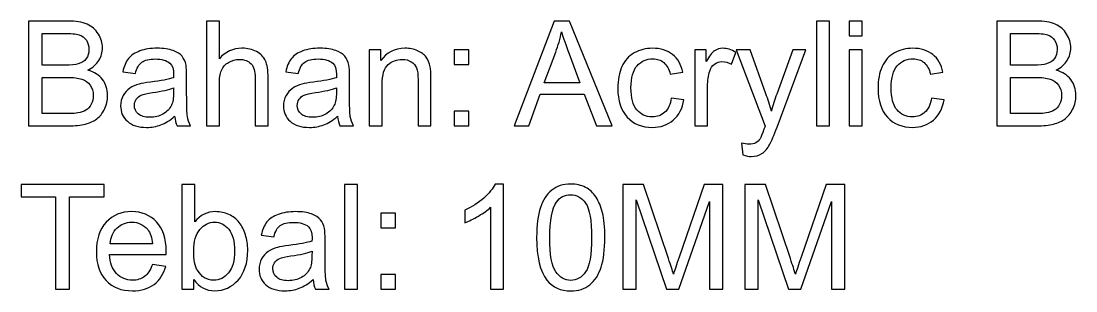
# Model space of a CAD drawing. Header units: millimetres. Extents: x -325 to 1028, y -317 to 152.
# Drawn here: x 380.1 to 691, y 12.4 to 92 of the extents above; entities that cross this region are included whole.
import ezdxf

# ---------------------------------------------------------------- set-up
doc = ezdxf.new("R2010")
doc.units = ezdxf.units.MM
doc.header["$MEASUREMENT"] = 0
doc.layers.add('VISIBLE', color=7, linetype='Continuous')

msp = doc.modelspace()

# ---------------------------------------------------------------- linework, layer by layer
at = {"layer": 'VISIBLE', "color": 250}
for points, knots in [([(382.2889, 61.0877), (382.2889, 61.0877), (382.2889, 91.9789), (382.2889, 91.9789), (382.2889, 91.9789), (393.8803, 91.9789), (393.8803, 91.9789), (396.2388, 91.9789), (398.13, 91.6697), (399.5609, 91.0441), (400.9847, 90.4185), (402.0993, 89.4549), (402.9046, 88.1534), (403.7172, 86.8591), (404.1198, 85.5001), (404.1198, 84.0763), (404.1198, 82.7604), (403.7603, 81.5164), (403.0484, 80.3515), (402.3365, 79.1867), (401.2579, 78.2447), (399.8126, 77.5256), (401.6822, 76.9791), (403.1203, 76.0443), (404.1198, 74.7212), (405.1265, 73.4053), (405.6299, 71.845), (405.6299, 70.0473), (405.6299, 68.5948), (405.3207, 67.2501), (404.7095, 66.0061), (404.0983, 64.7621), (403.3432, 63.8058), (402.4444, 63.1299), (401.5456, 62.4611), (400.4166, 61.9506), (399.0648, 61.6054), (397.7057, 61.2603), (396.0447, 61.0877), (394.0744, 61.0877), (394.0744, 61.0877), (382.2889, 61.0877), (382.2889, 61.0877)], [0, 0, 0, 0, 0.07142857, 0.07142857, 0.07142857, 0.14285714, 0.14285714, 0.14285714, 0.21428571, 0.21428571, 0.21428571, 0.28571429, 0.28571429, 0.28571429, 0.35714286, 0.35714286, 0.35714286, 0.42857143, 0.42857143, 0.42857143, 0.5, 0.5, 0.5, 0.57142857, 0.57142857, 0.57142857, 0.64285714, 0.64285714, 0.64285714, 0.71428571, 0.71428571, 0.71428571, 0.78571429, 0.78571429, 0.78571429, 0.85714286, 0.85714286, 0.85714286, 0.92857143, 0.92857143, 0.92857143, 1, 1, 1, 1]), ([(434.7593, 61.0877), (434.7593, 61.0877), (434.7593, 91.9789), (434.7593, 91.9789), (434.7593, 91.9789), (438.556, 91.9789), (438.556, 91.9789), (438.556, 91.9789), (438.556, 80.8621), (438.556, 80.8621), (440.3177, 82.9258), (442.5396, 83.9541), (445.2289, 83.9541), (446.8756, 83.9541), (448.3066, 83.6305), (449.529, 82.9761), (450.7442, 82.3218), (451.6143, 81.423), (452.1392, 80.2724), (452.6641, 79.1219), (452.923, 77.4465), (452.923, 75.2605), (452.923, 75.2605), (452.923, 61.0877), (452.923, 61.0877), (452.923, 61.0877), (449.1263, 61.0877), (449.1263, 61.0877), (449.1263, 61.0877), (449.1263, 75.2462), (449.1263, 75.2462), (449.1263, 77.1373), (448.7164, 78.5179), (447.9039, 79.3808), (447.0841, 80.2437), (445.9336, 80.6751), (444.438, 80.6751), (443.3234, 80.6751), (442.2736, 80.3875), (441.2885, 79.805), (440.3033, 79.2226), (439.6058, 78.4316), (439.1816, 77.4321), (438.7645, 76.4398), (438.556, 75.0664), (438.556, 73.3119), (438.556, 73.3119), (438.556, 61.0877), (438.556, 61.0877), (438.556, 61.0877), (434.7593, 61.0877), (434.7593, 61.0877)], [0, 0, 0, 0, 0.05882353, 0.05882353, 0.05882353, 0.11764706, 0.11764706, 0.11764706, 0.17647059, 0.17647059, 0.17647059, 0.23529412, 0.23529412, 0.23529412, 0.29411765, 0.29411765, 0.29411765, 0.35294118, 0.35294118, 0.35294118, 0.41176471, 0.41176471, 0.41176471, 0.47058824, 0.47058824, 0.47058824, 0.52941176, 0.52941176, 0.52941176, 0.58823529, 0.58823529, 0.58823529, 0.64705882, 0.64705882, 0.64705882, 0.70588235, 0.70588235, 0.70588235, 0.76470588, 0.76470588, 0.76470588, 0.82352941, 0.82352941, 0.82352941, 0.88235294, 0.88235294, 0.88235294, 0.94117647, 0.94117647, 0.94117647, 1, 1, 1, 1]), ([(525.4267, 61.0877), (525.4267, 61.0877), (537.2769, 91.9789), (537.2769, 91.9789), (537.2769, 91.9789), (541.7711, 91.9789), (541.7711, 91.9789), (541.7711, 91.9789), (554.3476, 61.0877), (554.3476, 61.0877), (554.3476, 61.0877), (549.6952, 61.0877), (549.6952, 61.0877), (549.6952, 61.0877), (546.1215, 70.45), (546.1215, 70.45), (546.1215, 70.45), (533.1135, 70.45), (533.1135, 70.45), (533.1135, 70.45), (529.7627, 61.0877), (529.7627, 61.0877), (529.7627, 61.0877), (525.4267, 61.0877), (525.4267, 61.0877)], [0, 0, 0, 0, 0.125, 0.125, 0.125, 0.25, 0.25, 0.25, 0.375, 0.375, 0.375, 0.5, 0.5, 0.5, 0.625, 0.625, 0.625, 0.75, 0.75, 0.75, 0.875, 0.875, 0.875, 1, 1, 1, 1]), ([(614.5409, 61.0877), (614.5409, 61.0877), (614.5409, 91.9789), (614.5409, 91.9789), (614.5409, 91.9789), (618.3376, 91.9789), (618.3376, 91.9789), (618.3376, 91.9789), (618.3376, 61.0877), (618.3376, 61.0877), (618.3376, 61.0877), (614.5409, 61.0877), (614.5409, 61.0877)], [0, 0, 0, 0, 0.25, 0.25, 0.25, 0.5, 0.5, 0.5, 0.75, 0.75, 0.75, 1, 1, 1, 1]), ([(624.2124, 87.6645), (624.2124, 87.6645), (624.2124, 91.9789), (624.2124, 91.9789), (624.2124, 91.9789), (628.0091, 91.9789), (628.0091, 91.9789), (628.0091, 91.9789), (628.0091, 87.6645), (628.0091, 87.6645), (628.0091, 87.6645), (624.2124, 87.6645), (624.2124, 87.6645)], [0, 0, 0, 0, 0.25, 0.25, 0.25, 0.5, 0.5, 0.5, 0.75, 0.75, 0.75, 1, 1, 1, 1]), ([(667.6586, 61.0877), (667.6586, 61.0877), (667.6586, 91.9789), (667.6586, 91.9789), (667.6586, 91.9789), (679.25, 91.9789), (679.25, 91.9789), (681.6085, 91.9789), (683.4997, 91.6697), (684.9306, 91.0441), (686.3544, 90.4185), (687.469, 89.4549), (688.2743, 88.1534), (689.0869, 86.8591), (689.4895, 85.5001), (689.4895, 84.0763), (689.4895, 82.7604), (689.13, 81.5164), (688.4181, 80.3515), (687.7062, 79.1867), (686.6276, 78.2447), (685.1823, 77.5256), (687.0519, 76.9791), (688.49, 76.0443), (689.4895, 74.7212), (690.4962, 73.4053), (690.9996, 71.845), (690.9996, 70.0473), (690.9996, 68.5948), (690.6904, 67.2501), (690.0792, 66.0061), (689.468, 64.7621), (688.7129, 63.8058), (687.8141, 63.1299), (686.9153, 62.4611), (685.7863, 61.9506), (684.4345, 61.6054), (683.0754, 61.2603), (681.4144, 61.0877), (679.4441, 61.0877), (679.4441, 61.0877), (667.6586, 61.0877), (667.6586, 61.0877)], [0, 0, 0, 0, 0.07142857, 0.07142857, 0.07142857, 0.14285714, 0.14285714, 0.14285714, 0.21428571, 0.21428571, 0.21428571, 0.28571429, 0.28571429, 0.28571429, 0.35714286, 0.35714286, 0.35714286, 0.42857143, 0.42857143, 0.42857143, 0.5, 0.5, 0.5, 0.57142857, 0.57142857, 0.57142857, 0.64285714, 0.64285714, 0.64285714, 0.71428571, 0.71428571, 0.71428571, 0.78571429, 0.78571429, 0.78571429, 0.85714286, 0.85714286, 0.85714286, 0.92857143, 0.92857143, 0.92857143, 1, 1, 1, 1]), ([(386.3876, 78.9925), (386.3876, 78.9925), (393.0678, 78.9925), (393.0678, 78.9925), (394.8798, 78.9925), (396.1813, 79.1147), (396.9651, 79.352), (398.0078, 79.6612), (398.7915, 80.179), (399.3165, 80.898), (399.8414, 81.6171), (400.1074, 82.5159), (400.1074, 83.6017), (400.1074, 84.63), (399.8629, 85.536), (399.3668, 86.3126), (398.8778, 87.0964), (398.1731, 87.6357), (397.2599, 87.9233), (396.3467, 88.211), (394.7791, 88.3548), (392.5644, 88.3548), (392.5644, 88.3548), (386.3876, 88.3548), (386.3876, 88.3548), (386.3876, 88.3548), (386.3876, 78.9925), (386.3876, 78.9925)], [0, 0, 0, 0, 0.11111111, 0.11111111, 0.11111111, 0.22222222, 0.22222222, 0.22222222, 0.33333333, 0.33333333, 0.33333333, 0.44444444, 0.44444444, 0.44444444, 0.55555556, 0.55555556, 0.55555556, 0.66666667, 0.66666667, 0.66666667, 0.77777778, 0.77777778, 0.77777778, 0.88888889, 0.88888889, 0.88888889, 1, 1, 1, 1]), ([(534.3144, 73.7721), (534.3144, 73.7721), (544.8415, 73.7721), (544.8415, 73.7721), (544.8415, 73.7721), (541.6201, 82.3362), (541.6201, 82.3362), (540.6494, 84.9392), (539.9159, 87.0892), (539.4054, 88.7862), (538.9811, 86.7728), (538.4131, 84.7954), (537.7012, 82.8395), (537.7012, 82.8395), (534.3144, 73.7721), (534.3144, 73.7721)], [0, 0, 0, 0, 0.2, 0.2, 0.2, 0.4, 0.4, 0.4, 0.6, 0.6, 0.6, 0.8, 0.8, 0.8, 1, 1, 1, 1]), ([(671.7573, 78.9925), (671.7573, 78.9925), (678.4375, 78.9925), (678.4375, 78.9925), (680.2495, 78.9925), (681.551, 79.1147), (682.3348, 79.352), (683.3775, 79.6612), (684.1612, 80.179), (684.6862, 80.898), (685.2111, 81.6171), (685.4771, 82.5159), (685.4771, 83.6017), (685.4771, 84.63), (685.2326, 85.536), (684.7365, 86.3126), (684.2475, 87.0964), (683.5428, 87.6357), (682.6296, 87.9233), (681.7164, 88.211), (680.1488, 88.3548), (677.9341, 88.3548), (677.9341, 88.3548), (671.7573, 88.3548), (671.7573, 88.3548), (671.7573, 88.3548), (671.7573, 78.9925), (671.7573, 78.9925)], [0, 0, 0, 0, 0.11111111, 0.11111111, 0.11111111, 0.22222222, 0.22222222, 0.22222222, 0.33333333, 0.33333333, 0.33333333, 0.44444444, 0.44444444, 0.44444444, 0.55555556, 0.55555556, 0.55555556, 0.66666667, 0.66666667, 0.66666667, 0.77777778, 0.77777778, 0.77777778, 0.88888889, 0.88888889, 0.88888889, 1, 1, 1, 1]), ([(425.3899, 63.8921), (423.9805, 62.6912), (422.6214, 61.8499), (421.3199, 61.3538), (420.0184, 60.8576), (418.6234, 60.6131), (417.1278, 60.6131), (414.6686, 60.6131), (412.7774, 61.2099), (411.4543, 62.4108), (410.1312, 63.6044), (409.4697, 65.1361), (409.4697, 66.9984), (409.4697, 68.0914), (409.7214, 69.0909), (410.2175, 69.997), (410.7209, 70.903), (411.3752, 71.6221), (412.1806, 72.1685), (412.9931, 72.715), (413.8991, 73.1321), (414.913, 73.4125), (415.6609, 73.6067), (416.7898, 73.7936), (418.2927, 73.9806), (421.3559, 74.3401), (423.621, 74.7788), (425.0663, 75.2821), (425.0807, 75.7998), (425.0879, 76.1306), (425.0879, 76.2672), (425.0879, 77.806), (424.7283, 78.8918), (424.0092, 79.5246), (423.0385, 80.3803), (421.5932, 80.8046), (419.6805, 80.8046), (417.89, 80.8046), (416.5669, 80.4882), (415.7184, 79.8626), (414.8627, 79.237), (414.2371, 78.1296), (413.8272, 76.5333), (413.8272, 76.5333), (410.1168, 77.051), (410.1168, 77.051), (410.4548, 78.6402), (411.0085, 79.9273), (411.7851, 80.9052), (412.5617, 81.8832), (413.6834, 82.631), (415.1503, 83.1631), (416.61, 83.688), (418.3142, 83.9541), (420.2413, 83.9541), (422.1541, 83.9541), (423.7144, 83.7312), (424.9153, 83.2781), (426.1089, 82.8251), (426.9934, 82.2643), (427.5543, 81.5811), (428.1151, 80.898), (428.5106, 80.0352), (428.7407, 78.9925), (428.863, 78.3453), (428.9277, 77.1804), (428.9277, 75.505), (428.9277, 75.505), (428.9277, 70.4715), (428.9277, 70.4715), (428.9277, 66.9553), (429.0068, 64.7334), (429.165, 63.7914), (429.316, 62.8494), (429.6324, 61.9506), (430.0926, 61.0877), (430.0926, 61.0877), (426.1233, 61.0877), (426.1233, 61.0877), (425.7422, 61.8859), (425.4977, 62.8207), (425.3899, 63.8921)], [0, 0, 0, 0, 0.03703704, 0.03703704, 0.03703704, 0.07407407, 0.07407407, 0.07407407, 0.11111111, 0.11111111, 0.11111111, 0.14814815, 0.14814815, 0.14814815, 0.18518519, 0.18518519, 0.18518519, 0.22222222, 0.22222222, 0.22222222, 0.25925926, 0.25925926, 0.25925926, 0.2962963, 0.2962963, 0.2962963, 0.33333333, 0.33333333, 0.33333333, 0.37037037, 0.37037037, 0.37037037, 0.40740741, 0.40740741, 0.40740741, 0.44444444, 0.44444444, 0.44444444, 0.48148148, 0.48148148, 0.48148148, 0.51851852, 0.51851852, 0.51851852, 0.55555556, 0.55555556, 0.55555556, 0.59259259, 0.59259259, 0.59259259, 0.62962963, 0.62962963, 0.62962963, 0.66666667, 0.66666667, 0.66666667, 0.7037037, 0.7037037, 0.7037037, 0.74074074, 0.74074074, 0.74074074, 0.77777778, 0.77777778, 0.77777778, 0.81481481, 0.81481481, 0.81481481, 0.85185185, 0.85185185, 0.85185185, 0.88888889, 0.88888889, 0.88888889, 0.92592593, 0.92592593, 0.92592593, 0.96296296, 0.96296296, 0.96296296, 1, 1, 1, 1]), ([(473.3805, 63.8921), (471.9711, 62.6912), (470.612, 61.8499), (469.3105, 61.3538), (468.009, 60.8576), (466.614, 60.6131), (465.1184, 60.6131), (462.6592, 60.6131), (460.768, 61.2099), (459.4449, 62.4108), (458.1218, 63.6044), (457.4603, 65.1361), (457.4603, 66.9984), (457.4603, 68.0914), (457.712, 69.0909), (458.2081, 69.997), (458.7115, 70.903), (459.3658, 71.6221), (460.1712, 72.1685), (460.9837, 72.715), (461.8897, 73.1321), (462.9036, 73.4125), (463.6515, 73.6067), (464.7804, 73.7936), (466.2833, 73.9806), (469.3465, 74.3401), (471.6116, 74.7788), (473.0569, 75.2821), (473.0713, 75.7998), (473.0785, 76.1306), (473.0785, 76.2672), (473.0785, 77.806), (472.7189, 78.8918), (471.9998, 79.5246), (471.0291, 80.3803), (469.5838, 80.8046), (467.6711, 80.8046), (465.8806, 80.8046), (464.5575, 80.4882), (463.709, 79.8626), (462.8533, 79.237), (462.2277, 78.1296), (461.8178, 76.5333), (461.8178, 76.5333), (458.1074, 77.051), (458.1074, 77.051), (458.4454, 78.6402), (458.9991, 79.9273), (459.7757, 80.9052), (460.5523, 81.8832), (461.674, 82.631), (463.1409, 83.1631), (464.6006, 83.688), (466.3048, 83.9541), (468.2319, 83.9541), (470.1447, 83.9541), (471.705, 83.7312), (472.9059, 83.2781), (474.0995, 82.8251), (474.984, 82.2643), (475.5449, 81.5811), (476.1057, 80.898), (476.5012, 80.0352), (476.7313, 78.9925), (476.8536, 78.3453), (476.9183, 77.1804), (476.9183, 75.505), (476.9183, 75.505), (476.9183, 70.4715), (476.9183, 70.4715), (476.9183, 66.9553), (476.9974, 64.7334), (477.1556, 63.7914), (477.3066, 62.8494), (477.623, 61.9506), (478.0832, 61.0877), (478.0832, 61.0877), (474.1139, 61.0877), (474.1139, 61.0877), (473.7328, 61.8859), (473.4883, 62.8207), (473.3805, 63.8921)], [0, 0, 0, 0, 0.03703704, 0.03703704, 0.03703704, 0.07407407, 0.07407407, 0.07407407, 0.11111111, 0.11111111, 0.11111111, 0.14814815, 0.14814815, 0.14814815, 0.18518519, 0.18518519, 0.18518519, 0.22222222, 0.22222222, 0.22222222, 0.25925926, 0.25925926, 0.25925926, 0.2962963, 0.2962963, 0.2962963, 0.33333333, 0.33333333, 0.33333333, 0.37037037, 0.37037037, 0.37037037, 0.40740741, 0.40740741, 0.40740741, 0.44444444, 0.44444444, 0.44444444, 0.48148148, 0.48148148, 0.48148148, 0.51851852, 0.51851852, 0.51851852, 0.55555556, 0.55555556, 0.55555556, 0.59259259, 0.59259259, 0.59259259, 0.62962963, 0.62962963, 0.62962963, 0.66666667, 0.66666667, 0.66666667, 0.7037037, 0.7037037, 0.7037037, 0.74074074, 0.74074074, 0.74074074, 0.77777778, 0.77777778, 0.77777778, 0.81481481, 0.81481481, 0.81481481, 0.85185185, 0.85185185, 0.85185185, 0.88888889, 0.88888889, 0.88888889, 0.92592593, 0.92592593, 0.92592593, 0.96296296, 0.96296296, 0.96296296, 1, 1, 1, 1]), ([(482.7499, 61.0877), (482.7499, 61.0877), (482.7499, 83.4795), (482.7499, 83.4795), (482.7499, 83.4795), (486.1583, 83.4795), (486.1583, 83.4795), (486.1583, 83.4795), (486.1583, 80.3012), (486.1583, 80.3012), (487.7978, 82.7388), (490.1707, 83.9541), (493.2699, 83.9541), (494.6217, 83.9541), (495.8585, 83.7096), (496.9875, 83.2278), (498.1164, 82.746), (498.9649, 82.1061), (499.5258, 81.3223), (500.0866, 80.5385), (500.4821, 79.6037), (500.705, 78.5251), (500.8417, 77.8204), (500.9136, 76.5908), (500.9136, 74.8363), (500.9136, 74.8363), (500.9136, 61.0877), (500.9136, 61.0877), (500.9136, 61.0877), (497.1169, 61.0877), (497.1169, 61.0877), (497.1169, 61.0877), (497.1169, 74.6925), (497.1169, 74.6925), (497.1169, 76.2385), (496.9731, 77.3962), (496.6783, 78.1584), (496.3834, 78.9206), (495.8585, 79.5318), (495.1107, 79.992), (494.3629, 80.445), (493.4784, 80.6751), (492.4717, 80.6751), (490.861, 80.6751), (489.4732, 80.1646), (488.3011, 79.1363), (487.129, 78.1152), (486.5466, 76.1666), (486.5466, 73.3047), (486.5466, 73.3047), (486.5466, 61.0877), (486.5466, 61.0877), (486.5466, 61.0877), (482.7499, 61.0877), (482.7499, 61.0877)], [0, 0, 0, 0, 0.05555556, 0.05555556, 0.05555556, 0.11111111, 0.11111111, 0.11111111, 0.16666667, 0.16666667, 0.16666667, 0.22222222, 0.22222222, 0.22222222, 0.27777778, 0.27777778, 0.27777778, 0.33333333, 0.33333333, 0.33333333, 0.38888889, 0.38888889, 0.38888889, 0.44444444, 0.44444444, 0.44444444, 0.5, 0.5, 0.5, 0.55555556, 0.55555556, 0.55555556, 0.61111111, 0.61111111, 0.61111111, 0.66666667, 0.66666667, 0.66666667, 0.72222222, 0.72222222, 0.72222222, 0.77777778, 0.77777778, 0.77777778, 0.83333333, 0.83333333, 0.83333333, 0.88888889, 0.88888889, 0.88888889, 0.94444444, 0.94444444, 0.94444444, 1, 1, 1, 1]), ([(571.7419, 69.2851), (571.7419, 69.2851), (575.4523, 68.7673), (575.4523, 68.7673), (575.0424, 66.2147), (574.0069, 64.2228), (572.3315, 62.7775), (570.6561, 61.3322), (568.5923, 60.6131), (566.1547, 60.6131), (563.0987, 60.6131), (560.6394, 61.6126), (558.7842, 63.6116), (556.9219, 65.6106), (555.9943, 68.4725), (555.9943, 72.1973), (555.9943, 74.6134), (556.3969, 76.7202), (557.1951, 78.5323), (557.9933, 80.3372), (559.2085, 81.6962), (560.848, 82.595), (562.4803, 83.5011), (564.2564, 83.9541), (566.1835, 83.9541), (568.6067, 83.9541), (570.5985, 83.3429), (572.1373, 82.1133), (573.6833, 80.8837), (574.6757, 79.1363), (575.1071, 76.8784), (575.1071, 76.8784), (571.4399, 76.3176), (571.4399, 76.3176), (571.0875, 77.8204), (570.4691, 78.9494), (569.5703, 79.7116), (568.6786, 80.4666), (567.6, 80.8477), (566.3345, 80.8477), (564.4217, 80.8477), (562.8686, 80.1646), (561.6677, 78.7984), (560.4741, 77.4249), (559.8772, 75.2677), (559.8772, 72.3052), (559.8772, 69.2995), (560.4525, 67.1207), (561.603, 65.7616), (562.7607, 64.4026), (564.2635, 63.7195), (566.1116, 63.7195), (567.6072, 63.7195), (568.8512, 64.1725), (569.8435, 65.0857), (570.843, 65.9917), (571.4758, 67.3939), (571.7419, 69.2851)], [0, 0, 0, 0, 0.05263158, 0.05263158, 0.05263158, 0.10526316, 0.10526316, 0.10526316, 0.15789474, 0.15789474, 0.15789474, 0.21052632, 0.21052632, 0.21052632, 0.26315789, 0.26315789, 0.26315789, 0.31578947, 0.31578947, 0.31578947, 0.36842105, 0.36842105, 0.36842105, 0.42105263, 0.42105263, 0.42105263, 0.47368421, 0.47368421, 0.47368421, 0.52631579, 0.52631579, 0.52631579, 0.57894737, 0.57894737, 0.57894737, 0.63157895, 0.63157895, 0.63157895, 0.68421053, 0.68421053, 0.68421053, 0.73684211, 0.73684211, 0.73684211, 0.78947368, 0.78947368, 0.78947368, 0.84210526, 0.84210526, 0.84210526, 0.89473684, 0.89473684, 0.89473684, 0.94736842, 0.94736842, 0.94736842, 1, 1, 1, 1]), ([(578.645, 61.0877), (578.645, 61.0877), (578.645, 83.4795), (578.645, 83.4795), (578.645, 83.4795), (582.0534, 83.4795), (582.0534, 83.4795), (582.0534, 83.4795), (582.0534, 80.0495), (582.0534, 80.0495), (582.9234, 81.6387), (583.7288, 82.6885), (584.4694, 83.1919), (585.2101, 83.7024), (586.0226, 83.9541), (586.9071, 83.9541), (588.187, 83.9541), (589.4885, 83.5514), (590.8116, 82.7532), (590.8116, 82.7532), (589.4598, 79.2514), (589.4598, 79.2514), (588.5393, 79.7691), (587.6189, 80.028), (586.6985, 80.028), (585.8716, 80.028), (585.131, 79.7763), (584.4766, 79.2801), (583.8223, 78.784), (583.3549, 78.0937), (583.0744, 77.2092), (582.6502, 75.8646), (582.4416, 74.3905), (582.4416, 72.7869), (582.4416, 72.7869), (582.4416, 61.0877), (582.4416, 61.0877), (582.4416, 61.0877), (578.645, 61.0877), (578.645, 61.0877)], [0, 0, 0, 0, 0.07692308, 0.07692308, 0.07692308, 0.15384615, 0.15384615, 0.15384615, 0.23076923, 0.23076923, 0.23076923, 0.30769231, 0.30769231, 0.30769231, 0.38461538, 0.38461538, 0.38461538, 0.46153846, 0.46153846, 0.46153846, 0.53846154, 0.53846154, 0.53846154, 0.61538462, 0.61538462, 0.61538462, 0.69230769, 0.69230769, 0.69230769, 0.76923077, 0.76923077, 0.76923077, 0.84615385, 0.84615385, 0.84615385, 0.92307692, 0.92307692, 0.92307692, 1, 1, 1, 1]), ([(648.4235, 69.2851), (648.4235, 69.2851), (652.1339, 68.7673), (652.1339, 68.7673), (651.724, 66.2147), (650.6885, 64.2228), (649.0131, 62.7775), (647.3377, 61.3322), (645.2739, 60.6131), (642.8363, 60.6131), (639.7803, 60.6131), (637.321, 61.6126), (635.4658, 63.6116), (633.6035, 65.6106), (632.6759, 68.4725), (632.6759, 72.1973), (632.6759, 74.6134), (633.0785, 76.7202), (633.8767, 78.5323), (634.6749, 80.3372), (635.8901, 81.6962), (637.5296, 82.595), (639.1619, 83.5011), (640.938, 83.9541), (642.8651, 83.9541), (645.2883, 83.9541), (647.2801, 83.3429), (648.8189, 82.1133), (650.3649, 80.8837), (651.3573, 79.1363), (651.7887, 76.8784), (651.7887, 76.8784), (648.1215, 76.3176), (648.1215, 76.3176), (647.7691, 77.8204), (647.1507, 78.9494), (646.2519, 79.7116), (645.3602, 80.4666), (644.2816, 80.8477), (643.0161, 80.8477), (641.1033, 80.8477), (639.5502, 80.1646), (638.3493, 78.7984), (637.1557, 77.4249), (636.5588, 75.2677), (636.5588, 72.3052), (636.5588, 69.2995), (637.1341, 67.1207), (638.2846, 65.7616), (639.4423, 64.4026), (640.9451, 63.7195), (642.7932, 63.7195), (644.2888, 63.7195), (645.5328, 64.1725), (646.5251, 65.0857), (647.5246, 65.9917), (648.1574, 67.3939), (648.4235, 69.2851)], [0, 0, 0, 0, 0.05263158, 0.05263158, 0.05263158, 0.10526316, 0.10526316, 0.10526316, 0.15789474, 0.15789474, 0.15789474, 0.21052632, 0.21052632, 0.21052632, 0.26315789, 0.26315789, 0.26315789, 0.31578947, 0.31578947, 0.31578947, 0.36842105, 0.36842105, 0.36842105, 0.42105263, 0.42105263, 0.42105263, 0.47368421, 0.47368421, 0.47368421, 0.52631579, 0.52631579, 0.52631579, 0.57894737, 0.57894737, 0.57894737, 0.63157895, 0.63157895, 0.63157895, 0.68421053, 0.68421053, 0.68421053, 0.73684211, 0.73684211, 0.73684211, 0.78947368, 0.78947368, 0.78947368, 0.84210526, 0.84210526, 0.84210526, 0.89473684, 0.89473684, 0.89473684, 0.94736842, 0.94736842, 0.94736842, 1, 1, 1, 1]), ([(507.7807, 79.1651), (507.7807, 79.1651), (507.7807, 83.4795), (507.7807, 83.4795), (507.7807, 83.4795), (512.0951, 83.4795), (512.0951, 83.4795), (512.0951, 83.4795), (512.0951, 79.1651), (512.0951, 79.1651), (512.0951, 79.1651), (507.7807, 79.1651), (507.7807, 79.1651)], [0, 0, 0, 0, 0.25, 0.25, 0.25, 0.5, 0.5, 0.5, 0.75, 0.75, 0.75, 1, 1, 1, 1]), ([(592.8825, 52.4805), (592.8825, 52.4805), (592.4511, 55.9895), (592.4511, 55.9895), (593.2852, 55.7666), (594.0043, 55.6515), (594.6227, 55.6515), (595.4712, 55.6515), (596.1471, 55.7954), (596.6505, 56.0758), (597.161, 56.3562), (597.5781, 56.7517), (597.9016, 57.2551), (598.1389, 57.6362), (598.5272, 58.5782), (599.0593, 60.0882), (599.1312, 60.2967), (599.2391, 60.6059), (599.3973, 61.0158), (599.3973, 61.0158), (590.8979, 83.4795), (590.8979, 83.4795), (590.8979, 83.4795), (594.9535, 83.4795), (594.9535, 83.4795), (594.9535, 83.4795), (599.6274, 70.5506), (599.6274, 70.5506), (600.2386, 68.9184), (600.7779, 67.1926), (601.2597, 65.3805), (601.6983, 67.0847), (602.216, 68.7673), (602.8201, 70.4212), (602.8201, 70.4212), (607.5947, 83.4795), (607.5947, 83.4795), (607.5947, 83.4795), (611.3842, 83.4795), (611.3842, 83.4795), (611.3842, 83.4795), (602.9207, 60.6994), (602.9207, 60.6994), (602.0075, 58.2474), (601.2956, 56.5648), (600.7851, 55.6372), (600.1092, 54.3932), (599.3326, 53.48), (598.4625, 52.8975), (597.5852, 52.3151), (596.5426, 52.0274), (595.3346, 52.0274), (594.6011, 52.0274), (593.7814, 52.1784), (592.8825, 52.4805)], [0, 0, 0, 0, 0.05555556, 0.05555556, 0.05555556, 0.11111111, 0.11111111, 0.11111111, 0.16666667, 0.16666667, 0.16666667, 0.22222222, 0.22222222, 0.22222222, 0.27777778, 0.27777778, 0.27777778, 0.33333333, 0.33333333, 0.33333333, 0.38888889, 0.38888889, 0.38888889, 0.44444444, 0.44444444, 0.44444444, 0.5, 0.5, 0.5, 0.55555556, 0.55555556, 0.55555556, 0.61111111, 0.61111111, 0.61111111, 0.66666667, 0.66666667, 0.66666667, 0.72222222, 0.72222222, 0.72222222, 0.77777778, 0.77777778, 0.77777778, 0.83333333, 0.83333333, 0.83333333, 0.88888889, 0.88888889, 0.88888889, 0.94444444, 0.94444444, 0.94444444, 1, 1, 1, 1]), ([(624.2124, 61.0877), (624.2124, 61.0877), (624.2124, 83.4795), (624.2124, 83.4795), (624.2124, 83.4795), (628.0091, 83.4795), (628.0091, 83.4795), (628.0091, 83.4795), (628.0091, 61.0877), (628.0091, 61.0877), (628.0091, 61.0877), (624.2124, 61.0877), (624.2124, 61.0877)], [0, 0, 0, 0, 0.25, 0.25, 0.25, 0.5, 0.5, 0.5, 0.75, 0.75, 0.75, 1, 1, 1, 1]), ([(386.3876, 64.7118), (386.3876, 64.7118), (394.0816, 64.7118), (394.0816, 64.7118), (395.4047, 64.7118), (396.3323, 64.7621), (396.8716, 64.8628), (397.8064, 65.0282), (398.5974, 65.3086), (399.2302, 65.7041), (399.8629, 66.0996), (400.3807, 66.6749), (400.7905, 67.4299), (401.2004, 68.1849), (401.4018, 69.055), (401.4018, 70.0401), (401.4018, 71.1978), (401.1069, 72.1973), (400.5101, 73.053), (399.9205, 73.9087), (399.1007, 74.5055), (398.0509, 74.8507), (397.0082, 75.1958), (395.4982, 75.3684), (393.5351, 75.3684), (393.5351, 75.3684), (386.3876, 75.3684), (386.3876, 75.3684), (386.3876, 75.3684), (386.3876, 64.7118), (386.3876, 64.7118)], [0, 0, 0, 0, 0.1, 0.1, 0.1, 0.2, 0.2, 0.2, 0.3, 0.3, 0.3, 0.4, 0.4, 0.4, 0.5, 0.5, 0.5, 0.6, 0.6, 0.6, 0.7, 0.7, 0.7, 0.8, 0.8, 0.8, 0.9, 0.9, 0.9, 1, 1, 1, 1]), ([(671.7573, 64.7118), (671.7573, 64.7118), (679.4513, 64.7118), (679.4513, 64.7118), (680.7744, 64.7118), (681.702, 64.7621), (682.2413, 64.8628), (683.1761, 65.0282), (683.9671, 65.3086), (684.5999, 65.7041), (685.2326, 66.0996), (685.7504, 66.6749), (686.1602, 67.4299), (686.5701, 68.1849), (686.7715, 69.055), (686.7715, 70.0401), (686.7715, 71.1978), (686.4766, 72.1973), (685.8798, 73.053), (685.2902, 73.9087), (684.4704, 74.5055), (683.4206, 74.8507), (682.3779, 75.1958), (680.8679, 75.3684), (678.9048, 75.3684), (678.9048, 75.3684), (671.7573, 75.3684), (671.7573, 75.3684), (671.7573, 75.3684), (671.7573, 64.7118), (671.7573, 64.7118)], [0, 0, 0, 0, 0.1, 0.1, 0.1, 0.2, 0.2, 0.2, 0.3, 0.3, 0.3, 0.4, 0.4, 0.4, 0.5, 0.5, 0.5, 0.6, 0.6, 0.6, 0.7, 0.7, 0.7, 0.8, 0.8, 0.8, 0.9, 0.9, 0.9, 1, 1, 1, 1]), ([(425.0879, 72.3052), (423.7072, 71.7443), (421.6363, 71.2697), (418.8751, 70.8814), (417.3075, 70.6585), (416.2002, 70.4068), (415.553, 70.1264), (414.9058, 69.846), (414.4097, 69.4361), (414.0573, 68.904), (413.705, 68.3647), (413.5252, 67.7678), (413.5252, 67.1063), (413.5252, 66.1068), (413.9063, 65.2655), (414.6757, 64.5968), (415.4451, 63.928), (416.5669, 63.5901), (418.041, 63.5901), (419.5007, 63.5901), (420.8022, 63.9064), (421.9455, 64.5464), (423.0817, 65.1792), (423.923, 66.0493), (424.4551, 67.1494), (424.8649, 68.0051), (425.0663, 69.2635), (425.0663, 70.9246), (425.0663, 70.9246), (425.0879, 72.3052), (425.0879, 72.3052)], [0, 0, 0, 0, 0.1, 0.1, 0.1, 0.2, 0.2, 0.2, 0.3, 0.3, 0.3, 0.4, 0.4, 0.4, 0.5, 0.5, 0.5, 0.6, 0.6, 0.6, 0.7, 0.7, 0.7, 0.8, 0.8, 0.8, 0.9, 0.9, 0.9, 1, 1, 1, 1]), ([(473.0785, 72.3052), (471.6978, 71.7443), (469.6269, 71.2697), (466.8657, 70.8814), (465.2981, 70.6585), (464.1908, 70.4068), (463.5436, 70.1264), (462.8964, 69.846), (462.4003, 69.4361), (462.0479, 68.904), (461.6956, 68.3647), (461.5158, 67.7678), (461.5158, 67.1063), (461.5158, 66.1068), (461.8969, 65.2655), (462.6663, 64.5968), (463.4357, 63.928), (464.5575, 63.5901), (466.0316, 63.5901), (467.4913, 63.5901), (468.7928, 63.9064), (469.9361, 64.5464), (471.0723, 65.1792), (471.9136, 66.0493), (472.4457, 67.1494), (472.8555, 68.0051), (473.0569, 69.2635), (473.0569, 70.9246), (473.0569, 70.9246), (473.0785, 72.3052), (473.0785, 72.3052)], [0, 0, 0, 0, 0.1, 0.1, 0.1, 0.2, 0.2, 0.2, 0.3, 0.3, 0.3, 0.4, 0.4, 0.4, 0.5, 0.5, 0.5, 0.6, 0.6, 0.6, 0.7, 0.7, 0.7, 0.8, 0.8, 0.8, 0.9, 0.9, 0.9, 1, 1, 1, 1]), ([(507.7807, 61.0877), (507.7807, 61.0877), (507.7807, 65.4021), (507.7807, 65.4021), (507.7807, 65.4021), (512.0951, 65.4021), (512.0951, 65.4021), (512.0951, 65.4021), (512.0951, 61.0877), (512.0951, 61.0877), (512.0951, 61.0877), (507.7807, 61.0877), (507.7807, 61.0877)], [0, 0, 0, 0, 0.25, 0.25, 0.25, 0.5, 0.5, 0.5, 0.75, 0.75, 0.75, 1, 1, 1, 1]), ([(390.3137, 12.8885), (390.3137, 12.8885), (390.3137, 40.1556), (390.3137, 40.1556), (390.3137, 40.1556), (380.1317, 40.1556), (380.1317, 40.1556), (380.1317, 40.1556), (380.1317, 43.7797), (380.1317, 43.7797), (380.1317, 43.7797), (404.5944, 43.7797), (404.5944, 43.7797), (404.5944, 43.7797), (404.5944, 40.1556), (404.5944, 40.1556), (404.5944, 40.1556), (394.4124, 40.1556), (394.4124, 40.1556), (394.4124, 40.1556), (394.4124, 12.8885), (394.4124, 12.8885), (394.4124, 12.8885), (390.3137, 12.8885), (390.3137, 12.8885)], [0, 0, 0, 0, 0.125, 0.125, 0.125, 0.25, 0.25, 0.25, 0.375, 0.375, 0.375, 0.5, 0.5, 0.5, 0.625, 0.625, 0.625, 0.75, 0.75, 0.75, 0.875, 0.875, 0.875, 1, 1, 1, 1]), ([(431.049, 12.8885), (431.049, 12.8885), (427.5112, 12.8885), (427.5112, 12.8885), (427.5112, 12.8885), (427.5112, 43.7797), (427.5112, 43.7797), (427.5112, 43.7797), (431.3078, 43.7797), (431.3078, 43.7797), (431.3078, 43.7797), (431.3078, 32.7564), (431.3078, 32.7564), (432.9114, 34.7554), (434.9535, 35.7549), (437.4415, 35.7549), (438.8149, 35.7549), (440.1236, 35.4816), (441.3532, 34.9279), (442.5828, 34.3743), (443.5895, 33.5905), (444.3877, 32.591), (445.1787, 31.5843), (445.8043, 30.3762), (446.2501, 28.9597), (446.7031, 27.5503), (446.926, 26.0331), (446.926, 24.4224), (446.926, 20.5969), (445.9768, 17.6344), (444.0857, 15.5491), (442.1874, 13.4566), (439.9151, 12.4139), (437.2617, 12.4139), (434.6228, 12.4139), (432.5518, 13.5141), (431.049, 15.7072), (431.049, 15.7072), (431.049, 12.8885), (431.049, 12.8885)], [0, 0, 0, 0, 0.07692308, 0.07692308, 0.07692308, 0.15384615, 0.15384615, 0.15384615, 0.23076923, 0.23076923, 0.23076923, 0.30769231, 0.30769231, 0.30769231, 0.38461538, 0.38461538, 0.38461538, 0.46153846, 0.46153846, 0.46153846, 0.53846154, 0.53846154, 0.53846154, 0.61538462, 0.61538462, 0.61538462, 0.69230769, 0.69230769, 0.69230769, 0.76923077, 0.76923077, 0.76923077, 0.84615385, 0.84615385, 0.84615385, 0.92307692, 0.92307692, 0.92307692, 1, 1, 1, 1]), ([(475.4586, 12.8885), (475.4586, 12.8885), (475.4586, 43.7797), (475.4586, 43.7797), (475.4586, 43.7797), (479.2553, 43.7797), (479.2553, 43.7797), (479.2553, 43.7797), (479.2553, 12.8885), (479.2553, 12.8885), (479.2553, 12.8885), (475.4586, 12.8885), (475.4586, 12.8885)], [0, 0, 0, 0, 0.25, 0.25, 0.25, 0.5, 0.5, 0.5, 0.75, 0.75, 0.75, 1, 1, 1, 1]), ([(522.306, 12.8885), (522.306, 12.8885), (518.5093, 12.8885), (518.5093, 12.8885), (518.5093, 12.8885), (518.5093, 37.0636), (518.5093, 37.0636), (517.5961, 36.1863), (516.3953, 35.3162), (514.914, 34.4462), (513.4327, 33.5761), (512.0952, 32.9217), (510.916, 32.4903), (510.916, 32.4903), (510.916, 36.1576), (510.916, 36.1576), (513.0372, 37.1499), (514.8924, 38.3579), (516.4816, 39.7817), (518.0707, 41.1982), (519.1996, 42.5716), (519.8612, 43.9091), (519.8612, 43.9091), (522.306, 43.9091), (522.306, 43.9091), (522.306, 43.9091), (522.306, 12.8885), (522.306, 12.8885)], [0, 0, 0, 0, 0.11111111, 0.11111111, 0.11111111, 0.22222222, 0.22222222, 0.22222222, 0.33333333, 0.33333333, 0.33333333, 0.44444444, 0.44444444, 0.44444444, 0.55555556, 0.55555556, 0.55555556, 0.66666667, 0.66666667, 0.66666667, 0.77777778, 0.77777778, 0.77777778, 0.88888889, 0.88888889, 0.88888889, 1, 1, 1, 1]), ([(532.0638, 28.1327), (532.0638, 31.7784), (532.4377, 34.7266), (533.1855, 36.9557), (533.9405, 39.192), (535.0551, 40.9106), (536.5364, 42.1114), (538.0104, 43.3123), (539.8728, 43.9091), (542.1163, 43.9091), (543.7702, 43.9091), (545.2227, 43.5783), (546.4811, 42.9096), (547.7323, 42.2409), (548.7677, 41.2773), (549.5731, 40.0189), (550.3784, 38.7678), (551.0112, 37.2362), (551.4714, 35.4313), (551.9388, 33.6264), (552.1689, 31.1888), (552.1689, 28.1327), (552.1689, 24.5086), (551.795, 21.5748), (551.0543, 19.3457), (550.3137, 17.1094), (549.1992, 15.3909), (547.7179, 14.1828), (546.2438, 12.9748), (544.3742, 12.3708), (542.1163, 12.3708), (539.1466, 12.3708), (536.8096, 13.4278), (535.1126, 15.5491), (533.0776, 18.1377), (532.0638, 22.3299), (532.0638, 28.1327)], [0, 0, 0, 0, 0.08333333, 0.08333333, 0.08333333, 0.16666667, 0.16666667, 0.16666667, 0.25, 0.25, 0.25, 0.33333333, 0.33333333, 0.33333333, 0.41666667, 0.41666667, 0.41666667, 0.5, 0.5, 0.5, 0.58333333, 0.58333333, 0.58333333, 0.66666667, 0.66666667, 0.66666667, 0.75, 0.75, 0.75, 0.83333333, 0.83333333, 0.83333333, 0.91666667, 0.91666667, 0.91666667, 1, 1, 1, 1]), ([(557.4828, 12.8885), (557.4828, 12.8885), (557.4828, 43.7797), (557.4828, 43.7797), (557.4828, 43.7797), (563.6093, 43.7797), (563.6093, 43.7797), (563.6093, 43.7797), (570.915, 21.9128), (570.915, 21.9128), (571.5909, 19.8778), (572.0799, 18.3534), (572.3891, 17.3395), (572.7414, 18.4613), (573.2951, 20.1151), (574.043, 22.2939), (574.043, 22.2939), (581.4781, 43.7797), (581.4781, 43.7797), (581.4781, 43.7797), (586.9502, 43.7797), (586.9502, 43.7797), (586.9502, 43.7797), (586.9502, 12.8885), (586.9502, 12.8885), (586.9502, 12.8885), (583.0241, 12.8885), (583.0241, 12.8885), (583.0241, 12.8885), (583.0241, 38.7318), (583.0241, 38.7318), (583.0241, 38.7318), (574.007, 12.8885), (574.007, 12.8885), (574.007, 12.8885), (570.3254, 12.8885), (570.3254, 12.8885), (570.3254, 12.8885), (561.4089, 39.2064), (561.4089, 39.2064), (561.4089, 39.2064), (561.4089, 12.8885), (561.4089, 12.8885), (561.4089, 12.8885), (557.4828, 12.8885), (557.4828, 12.8885)], [0, 0, 0, 0, 0.06666667, 0.06666667, 0.06666667, 0.13333333, 0.13333333, 0.13333333, 0.2, 0.2, 0.2, 0.26666667, 0.26666667, 0.26666667, 0.33333333, 0.33333333, 0.33333333, 0.4, 0.4, 0.4, 0.46666667, 0.46666667, 0.46666667, 0.53333333, 0.53333333, 0.53333333, 0.6, 0.6, 0.6, 0.66666667, 0.66666667, 0.66666667, 0.73333333, 0.73333333, 0.73333333, 0.8, 0.8, 0.8, 0.86666667, 0.86666667, 0.86666667, 0.93333333, 0.93333333, 0.93333333, 1, 1, 1, 1]), ([(593.4218, 12.8885), (593.4218, 12.8885), (593.4218, 43.7797), (593.4218, 43.7797), (593.4218, 43.7797), (599.5483, 43.7797), (599.5483, 43.7797), (599.5483, 43.7797), (606.854, 21.9128), (606.854, 21.9128), (607.5299, 19.8778), (608.0189, 18.3534), (608.3281, 17.3395), (608.6804, 18.4613), (609.2341, 20.1151), (609.982, 22.2939), (609.982, 22.2939), (617.4171, 43.7797), (617.4171, 43.7797), (617.4171, 43.7797), (622.8892, 43.7797), (622.8892, 43.7797), (622.8892, 43.7797), (622.8892, 12.8885), (622.8892, 12.8885), (622.8892, 12.8885), (618.9631, 12.8885), (618.9631, 12.8885), (618.9631, 12.8885), (618.9631, 38.7318), (618.9631, 38.7318), (618.9631, 38.7318), (609.946, 12.8885), (609.946, 12.8885), (609.946, 12.8885), (606.2644, 12.8885), (606.2644, 12.8885), (606.2644, 12.8885), (597.3479, 39.2064), (597.3479, 39.2064), (597.3479, 39.2064), (597.3479, 12.8885), (597.3479, 12.8885), (597.3479, 12.8885), (593.4218, 12.8885), (593.4218, 12.8885)], [0, 0, 0, 0, 0.06666667, 0.06666667, 0.06666667, 0.13333333, 0.13333333, 0.13333333, 0.2, 0.2, 0.2, 0.26666667, 0.26666667, 0.26666667, 0.33333333, 0.33333333, 0.33333333, 0.4, 0.4, 0.4, 0.46666667, 0.46666667, 0.46666667, 0.53333333, 0.53333333, 0.53333333, 0.6, 0.6, 0.6, 0.66666667, 0.66666667, 0.66666667, 0.73333333, 0.73333333, 0.73333333, 0.8, 0.8, 0.8, 0.86666667, 0.86666667, 0.86666667, 0.93333333, 0.93333333, 0.93333333, 1, 1, 1, 1]), ([(535.9467, 28.1184), (535.9467, 23.0346), (536.5364, 19.6549), (537.7228, 17.9867), (538.9093, 16.3113), (540.3762, 15.4771), (542.1163, 15.4771), (543.8565, 15.4771), (545.3234, 16.3185), (546.5098, 17.9939), (547.6963, 19.6765), (548.2859, 23.0489), (548.2859, 28.1184), (548.2859, 33.2022), (547.6963, 36.5818), (546.5098, 38.25), (545.3306, 39.9255), (543.8493, 40.7596), (542.0732, 40.7596), (540.333, 40.7596), (538.938, 40.0189), (537.8954, 38.5449), (536.5939, 36.6681), (535.9467, 33.1878), (535.9467, 28.1184)], [0, 0, 0, 0, 0.125, 0.125, 0.125, 0.25, 0.25, 0.25, 0.375, 0.375, 0.375, 0.5, 0.5, 0.5, 0.625, 0.625, 0.625, 0.75, 0.75, 0.75, 0.875, 0.875, 0.875, 1, 1, 1, 1]), ([(418.832, 20.1367), (418.832, 20.1367), (422.7581, 19.619), (422.7581, 19.619), (422.1469, 17.3395), (421.0036, 15.5634), (419.3354, 14.3051), (417.6671, 13.0467), (415.5387, 12.4139), (412.9429, 12.4139), (409.6783, 12.4139), (407.0896, 13.4206), (405.1769, 15.434), (403.2642, 17.4402), (402.3078, 20.2661), (402.3078, 23.8974), (402.3078, 27.651), (403.2714, 30.5704), (405.2057, 32.6413), (407.14, 34.7194), (409.6495, 35.7549), (412.7343, 35.7549), (415.7185, 35.7549), (418.1561, 34.741), (420.0472, 32.706), (421.9384, 30.6711), (422.8876, 27.8092), (422.8876, 24.1203), (422.8876, 23.8974), (422.8804, 23.5595), (422.866, 23.1137), (422.866, 23.1137), (406.1908, 23.1137), (406.1908, 23.1137), (406.3346, 20.6616), (407.0249, 18.7777), (408.2761, 17.4762), (409.5201, 16.1746), (411.0805, 15.5203), (412.9429, 15.5203), (414.3307, 15.5203), (415.5171, 15.887), (416.4951, 16.6205), (417.4802, 17.3539), (418.2568, 18.526), (418.832, 20.1367)], [0, 0, 0, 0, 0.06666667, 0.06666667, 0.06666667, 0.13333333, 0.13333333, 0.13333333, 0.2, 0.2, 0.2, 0.26666667, 0.26666667, 0.26666667, 0.33333333, 0.33333333, 0.33333333, 0.4, 0.4, 0.4, 0.46666667, 0.46666667, 0.46666667, 0.53333333, 0.53333333, 0.53333333, 0.6, 0.6, 0.6, 0.66666667, 0.66666667, 0.66666667, 0.73333333, 0.73333333, 0.73333333, 0.8, 0.8, 0.8, 0.86666667, 0.86666667, 0.86666667, 0.93333333, 0.93333333, 0.93333333, 1, 1, 1, 1]), ([(466.1755, 15.6929), (464.7661, 14.492), (463.407, 13.6507), (462.1055, 13.1546), (460.804, 12.6584), (459.409, 12.4139), (457.9134, 12.4139), (455.4542, 12.4139), (453.563, 13.0107), (452.2399, 14.2116), (450.9168, 15.4052), (450.2553, 16.9369), (450.2553, 18.7992), (450.2553, 19.8922), (450.507, 20.8917), (451.0031, 21.7978), (451.5065, 22.7038), (452.1608, 23.4229), (452.9662, 23.9693), (453.7787, 24.5158), (454.6847, 24.9329), (455.6986, 25.2133), (456.4465, 25.4075), (457.5754, 25.5944), (459.0783, 25.7814), (462.1415, 26.1409), (464.4066, 26.5796), (465.8519, 27.0829), (465.8663, 27.6006), (465.8735, 27.9314), (465.8735, 28.068), (465.8735, 29.6068), (465.5139, 30.6926), (464.7948, 31.3254), (463.8241, 32.1811), (462.3788, 32.6054), (460.4661, 32.6054), (458.6756, 32.6054), (457.3525, 32.289), (456.504, 31.6634), (455.6483, 31.0378), (455.0227, 29.9304), (454.6128, 28.3341), (454.6128, 28.3341), (450.9024, 28.8518), (450.9024, 28.8518), (451.2404, 30.441), (451.7941, 31.7281), (452.5707, 32.706), (453.3473, 33.684), (454.469, 34.4318), (455.9359, 34.9639), (457.3956, 35.4888), (459.0998, 35.7549), (461.0269, 35.7549), (462.9397, 35.7549), (464.5, 35.532), (465.7009, 35.0789), (466.8945, 34.6259), (467.779, 34.0651), (468.3399, 33.3819), (468.9007, 32.6988), (469.2962, 31.836), (469.5263, 30.7933), (469.6486, 30.1461), (469.7133, 28.9812), (469.7133, 27.3058), (469.7133, 27.3058), (469.7133, 22.2723), (469.7133, 22.2723), (469.7133, 18.7561), (469.7924, 16.5342), (469.9506, 15.5922), (470.1016, 14.6502), (470.418, 13.7514), (470.8782, 12.8885), (470.8782, 12.8885), (466.9089, 12.8885), (466.9089, 12.8885), (466.5278, 13.6867), (466.2833, 14.6215), (466.1755, 15.6929)], [0, 0, 0, 0, 0.03703704, 0.03703704, 0.03703704, 0.07407407, 0.07407407, 0.07407407, 0.11111111, 0.11111111, 0.11111111, 0.14814815, 0.14814815, 0.14814815, 0.18518519, 0.18518519, 0.18518519, 0.22222222, 0.22222222, 0.22222222, 0.25925926, 0.25925926, 0.25925926, 0.2962963, 0.2962963, 0.2962963, 0.33333333, 0.33333333, 0.33333333, 0.37037037, 0.37037037, 0.37037037, 0.40740741, 0.40740741, 0.40740741, 0.44444444, 0.44444444, 0.44444444, 0.48148148, 0.48148148, 0.48148148, 0.51851852, 0.51851852, 0.51851852, 0.55555556, 0.55555556, 0.55555556, 0.59259259, 0.59259259, 0.59259259, 0.62962963, 0.62962963, 0.62962963, 0.66666667, 0.66666667, 0.66666667, 0.7037037, 0.7037037, 0.7037037, 0.74074074, 0.74074074, 0.74074074, 0.77777778, 0.77777778, 0.77777778, 0.81481481, 0.81481481, 0.81481481, 0.85185185, 0.85185185, 0.85185185, 0.88888889, 0.88888889, 0.88888889, 0.92592593, 0.92592593, 0.92592593, 0.96296296, 0.96296296, 0.96296296, 1, 1, 1, 1]), ([(486.1656, 30.9659), (486.1656, 30.9659), (486.1656, 35.2803), (486.1656, 35.2803), (486.1656, 35.2803), (490.48, 35.2803), (490.48, 35.2803), (490.48, 35.2803), (490.48, 30.9659), (490.48, 30.9659), (490.48, 30.9659), (486.1656, 30.9659), (486.1656, 30.9659)], [0, 0, 0, 0, 0.25, 0.25, 0.25, 0.5, 0.5, 0.5, 0.75, 0.75, 0.75, 1, 1, 1, 1]), ([(406.4065, 26.22), (406.4065, 26.22), (418.8752, 26.22), (418.8752, 26.22), (418.7098, 28.104), (418.228, 29.5134), (417.4442, 30.4553), (416.2434, 31.915), (414.6758, 32.6485), (412.7559, 32.6485), (411.0157, 32.6485), (409.556, 32.0661), (408.3696, 30.9012), (407.1903, 29.7363), (406.536, 28.1759), (406.4065, 26.22)], [0, 0, 0, 0, 0.2, 0.2, 0.2, 0.4, 0.4, 0.4, 0.6, 0.6, 0.6, 0.8, 0.8, 0.8, 1, 1, 1, 1]), ([(431.0058, 24.2498), (431.0058, 21.5748), (431.3726, 19.6406), (432.0988, 18.4469), (433.2925, 16.4982), (434.9032, 15.5203), (436.9382, 15.5203), (438.5992, 15.5203), (440.0301, 16.2394), (441.231, 17.6775), (442.439, 19.1156), (443.043, 21.2585), (443.043, 24.106), (443.043, 27.0254), (442.4678, 29.1754), (441.3101, 30.5632), (440.1524, 31.951), (438.7502, 32.6485), (437.1107, 32.6485), (435.4497, 32.6485), (434.0187, 31.9294), (432.8179, 30.4913), (431.6099, 29.0532), (431.0058, 26.975), (431.0058, 24.2498)], [0, 0, 0, 0, 0.125, 0.125, 0.125, 0.25, 0.25, 0.25, 0.375, 0.375, 0.375, 0.5, 0.5, 0.5, 0.625, 0.625, 0.625, 0.75, 0.75, 0.75, 0.875, 0.875, 0.875, 1, 1, 1, 1]), ([(465.8735, 24.106), (464.4928, 23.5451), (462.4219, 23.0705), (459.6607, 22.6822), (458.0931, 22.4593), (456.9858, 22.2076), (456.3386, 21.9272), (455.6914, 21.6468), (455.1953, 21.2369), (454.8429, 20.7048), (454.4906, 20.1655), (454.3108, 19.5686), (454.3108, 18.9071), (454.3108, 17.9076), (454.6919, 17.0663), (455.4613, 16.3976), (456.2307, 15.7288), (457.3525, 15.3909), (458.8266, 15.3909), (460.2863, 15.3909), (461.5878, 15.7072), (462.7311, 16.3472), (463.8673, 16.98), (464.7086, 17.8501), (465.2407, 18.9502), (465.6505, 19.8059), (465.8519, 21.0643), (465.8519, 22.7254), (465.8519, 22.7254), (465.8735, 24.106), (465.8735, 24.106)], [0, 0, 0, 0, 0.1, 0.1, 0.1, 0.2, 0.2, 0.2, 0.3, 0.3, 0.3, 0.4, 0.4, 0.4, 0.5, 0.5, 0.5, 0.6, 0.6, 0.6, 0.7, 0.7, 0.7, 0.8, 0.8, 0.8, 0.9, 0.9, 0.9, 1, 1, 1, 1]), ([(486.1656, 12.8885), (486.1656, 12.8885), (486.1656, 17.2029), (486.1656, 17.2029), (486.1656, 17.2029), (490.48, 17.2029), (490.48, 17.2029), (490.48, 17.2029), (490.48, 12.8885), (490.48, 12.8885), (490.48, 12.8885), (486.1656, 12.8885), (486.1656, 12.8885)], [0, 0, 0, 0, 0.25, 0.25, 0.25, 0.5, 0.5, 0.5, 0.75, 0.75, 0.75, 1, 1, 1, 1])]:
    msp.add_open_spline(points, degree=3, knots=knots, dxfattribs=at)

doc.saveas('drawing.dxf')
